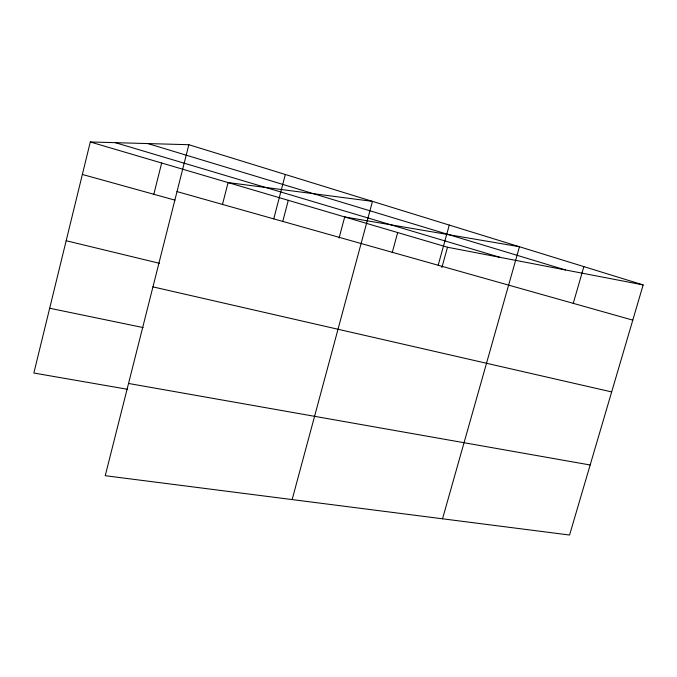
<?xml version="1.0" encoding="UTF-8"?>
<svg xmlns="http://www.w3.org/2000/svg" width="677" height="677" viewBox="0 0 677 677"><rect width="100%" height="100%" fill="white"/><g stroke="black" fill="none" stroke-linecap="round" stroke-linejoin="round"><path stroke-width="1.02" d="M188.858 144.709L105.24 475.703L569.56 535.025L643.15 284.915L188.858 144.709L90.295 141.975L33.85 373.027L127.555 389.292M153.823 194.274L161.668 163.005M222.411 204.682L228.09 182.578L372.452 201.374L292.142 499.584M273.745 218.874L285.339 174.488M282.766 221.404L288.3 200.324M339.067 238.067L344.711 216.953L519.471 246.741L442.53 518.794M392.178 252.758L397.678 232.558M438.171 265.249L449.274 225.077M441.878 267.567L447.505 247.24L643.15 284.915M573.258 303.347L583.862 266.62M128.537 383.461L590.166 464.989M49.675 308.238L143.152 327.575M152.943 286.87L611.661 391.932M66.168 240.733L159.391 263.294M82.357 174.454L174.996 200.138M177.01 191.591L632.783 320.136M90.295 141.975L447.505 247.24M115.344 142.669L500.142 257.378M147.874 143.575L565.43 269.945"/></g></svg>
